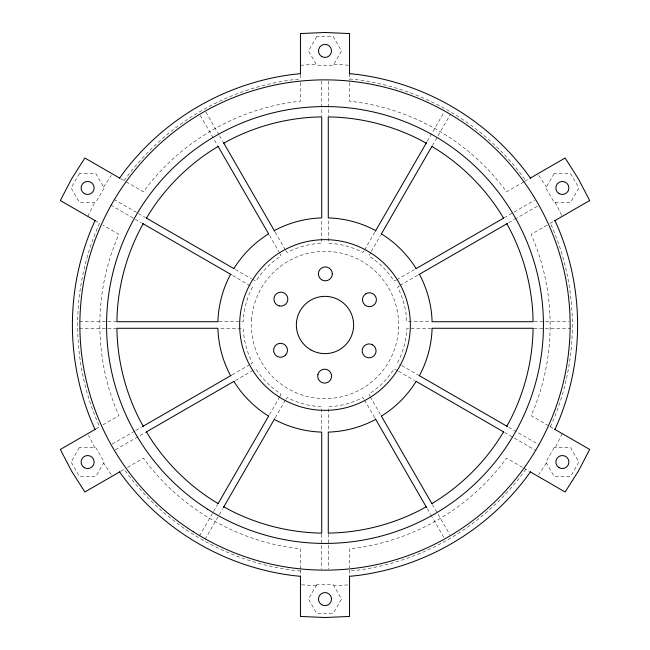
<?xml version="1.0" encoding="UTF-8"?>
<svg xmlns="http://www.w3.org/2000/svg" width="650" height="650" viewBox="0 0 650 650"><rect width="100%" height="100%" fill="white"/><g stroke="black" fill="none" stroke-linecap="round" stroke-linejoin="round"><path stroke-width="0.49" stroke-dasharray="3.25 2.44" d="M87.799 216.393L94.794 202.272M99.621 223.218L96.484 230.344A247.341 247.341 0 0 0 96.484 419.656L99.621 426.782M550.379 426.782L553.516 419.656A247.341 247.341 0 0 0 553.516 230.344L550.379 223.218M562.201 433.607L555.206 447.728M199.388 536.023L217.588 504.497M269.523 414.554L279.776 396.784M280.093 396.232L281.036 394.006A81.819 81.819 0 0 1 255.994 368.964L254.093 369.72M364.049 250.819L362.781 252.428A81.819 81.819 0 0 0 328.567 243.262L328.274 218.985M364.553 249.941L374.814 232.18M427.245 141.359L444.088 112.182M205.059 539.289L222.755 508.641M275.186 417.82L285.447 400.059M285.951 399.181L287.219 397.572A81.819 81.819 0 0 0 321.433 406.738L321.726 431.015M370.727 252.338L368.964 255.994A81.819 81.819 0 0 1 394.006 281.036L396.232 280.093M371.239 251.461L380.477 235.446M432.413 145.502L450.613 113.978M103.61 187.005L111.272 175.346M546.39 462.995L538.728 474.654M124.166 180.708L128.773 174.428A247.341 247.341 0 0 1 292.719 79.771L300.454 78.926M525.834 469.292L521.227 475.573A247.341 247.341 0 0 1 357.281 570.229L349.546 571.074M95.851 428.959L99.962 426.587M102.976 424.84L118.918 415.642C93.519 358.759 93.519 291.241 118.918 234.357L102.976 225.16M523.819 181.87L506.537 191.847C469.974 141.416 411.507 107.656 349.546 101.205L349.546 81.25M524.656 181.382L529.214 178.758M112.182 444.088L135.224 430.788M135.744 430.487L141.359 427.245M232.18 374.814L249.941 364.553M250.819 364.049L252.428 362.781A81.819 81.819 0 0 1 243.262 328.567L218.668 328.274M396.784 279.776L414.554 269.523M504.229 217.742L534.544 200.241M115.456 449.759L145.771 432.258M235.446 380.477L253.216 370.224M399.506 285.764L397.572 287.219A81.819 81.819 0 0 1 406.738 321.433L431.015 321.726M400.059 285.447L417.82 275.186M508.641 222.755L514.256 219.513M514.776 219.213L539.289 205.059M120.786 471.242L125.344 468.618M127.522 467.358L143.463 458.152C180.026 508.584 238.493 542.344 300.454 548.795L300.454 568.75M547.024 225.16L531.082 234.357C556.481 291.241 556.481 358.759 531.082 415.642L548.364 425.62M550.038 223.413L554.149 221.041M300.454 65.276L316.184 64.277M347.742 584.927L333.816 585.723M79.446 321.726L116.155 321.726M218.985 321.726L243.262 321.433A81.819 81.819 0 0 1 252.428 287.219L232.18 275.186M534.154 321.726L568.847 321.726M79.446 328.274L116.155 328.274M431.332 328.274L406.738 328.567A81.819 81.819 0 0 1 397.572 362.781L400.936 365.064M533.845 328.274L570.554 328.274M333.816 64.277L349.546 65.276M316.184 585.723L300.454 584.724M349.546 78.926L357.281 79.771A247.341 247.341 0 0 1 521.227 174.428L525.834 180.708M300.454 571.074L292.719 570.229A247.341 247.341 0 0 1 128.773 475.573L124.166 469.292M120.786 178.758L125.344 181.382M126.181 181.87L143.463 191.847C180.026 141.416 238.493 107.656 300.454 101.205L300.454 81.25M550.038 426.587L554.954 429.423M113.978 199.388L145.502 217.588M235.446 269.523L251.461 278.761M252.338 279.273L255.994 281.036A81.819 81.819 0 0 1 281.036 255.994L280.093 253.768M401.806 365.568L417.82 374.814M508.641 427.245L539.289 444.941M110.711 205.059L141.359 222.755M397.662 370.727L394.006 368.964A81.819 81.819 0 0 1 368.964 394.006L369.907 396.232M398.539 371.239L414.554 380.477M504.497 432.413L536.023 450.613M95.046 220.578L99.962 223.413M522.478 467.358L506.537 458.152C469.974 508.584 411.507 542.344 349.546 548.795L349.546 567.872M523.819 468.13L529.214 471.242M538.728 175.346L546.39 187.005M111.272 474.654L103.61 462.995M205.912 112.182L219.213 135.224M219.513 135.744L222.755 141.359M275.186 232.18L285.447 249.941M285.764 250.494L287.219 252.428A81.819 81.819 0 0 1 321.433 243.262L321.726 218.985M370.224 396.784L380.477 414.554M432.413 504.497L449.759 534.544M200.241 115.456L217.588 145.502M269.523 235.446L279.776 253.216M364.049 399.181L362.781 397.572A81.819 81.819 0 0 1 328.567 406.738L328.274 431.332M364.553 400.059L374.814 417.82M427.245 508.641L430.487 514.256M430.788 514.776L444.088 537.818M555.206 202.272L562.201 216.393M94.794 447.728L88.53 435.273M349.546 73.645L349.546 79.901M349.546 570.099L349.546 575.429M328.274 81.153L328.274 115.846M328.274 533.845L328.274 568.847M321.726 81.153L321.726 116.155M321.726 534.154L321.726 568.847M300.454 74.571L300.454 79.901M300.454 570.099L300.454 576.355M251.648 318.581C249.722 339.966 257.709 361.92 272.935 377.065A73.637 73.637 0 0 0 288.186 388.773L293.881 391.739A73.637 73.637 0 0 0 398.637 325A73.637 73.637 0 0 0 293.881 258.261L288.186 261.227A73.637 73.637 0 0 0 272.935 272.935C260.812 285.074 253.151 301.486 251.648 318.581M79.365 173.639L71.094 187.956L79.365 202.272L95.899 202.272L104.162 187.956L95.899 173.639L79.365 173.639M79.365 447.728L71.094 462.044L79.365 476.361L95.899 476.361L104.162 462.044L95.899 447.728L79.365 447.728M316.737 36.587L308.466 50.911L316.737 65.228L333.263 65.228L341.534 50.911L333.263 36.587L316.737 36.587M316.737 584.773L308.466 599.089L316.737 613.413L333.263 613.413L341.534 599.089L333.263 584.773L316.737 584.773M554.101 173.639L545.837 187.956L554.101 202.272L570.635 202.272L578.906 187.956L570.635 173.639L554.101 173.639M554.101 447.728L545.837 462.044L554.101 476.361L570.635 476.361L578.906 462.044L570.635 447.728L554.101 447.728"/><path stroke-width="0.97" d="M95.046 220.578L91.634 228.337A252.598 252.598 0 0 0 91.634 421.663L95.046 429.423M554.954 429.423L558.366 421.663A252.598 252.598 0 0 0 558.366 228.337L554.954 220.578M143.171 223.803L140.376 228.889A208.138 208.138 0 0 0 117.057 315.924L116.935 321.726L217.977 321.726L217.945 320.328A107.153 107.153 0 0 1 229.954 275.519L230.628 274.292M419.372 375.708L420.046 374.481A107.153 107.153 0 0 0 432.055 329.672L432.087 328.274L533.138 328.274L532.943 334.076A208.138 208.138 0 0 1 509.624 421.111L506.829 426.197M218.091 503.62L268.653 416.049M375.334 231.278L426.587 142.496M223.413 507.504L274.666 418.722M381.347 233.951L431.909 146.38M146.445 218.132L149.459 213.168A208.138 208.138 0 0 1 213.168 149.459L218.132 146.445M233.903 268.621L234.626 267.426A107.153 107.153 0 0 1 267.426 234.626L268.621 233.903M416.098 381.379L415.374 382.574A107.153 107.153 0 0 1 382.574 415.374L381.379 416.098M503.555 431.868L500.541 436.832A208.138 208.138 0 0 1 436.832 500.541L431.868 503.555M119.592 178.067L124.605 171.226A252.598 252.598 0 0 1 292.029 74.563L300.454 73.645M530.408 471.933L525.395 478.774A252.598 252.598 0 0 1 357.971 575.437L349.546 576.355M95.396 429.219L60.328 449.467L71.687 471.25L84.874 491.985L119.941 471.729M530.059 178.271L565.126 158.015L578.313 178.75L589.672 200.533L554.604 220.781M142.496 426.587L231.278 375.334M416.049 268.653L503.62 218.091M146.38 431.909L233.951 381.347M418.722 274.666L507.504 223.413M223.803 143.171L228.889 140.376A208.138 208.138 0 0 1 315.924 117.057L321.726 116.935L321.726 217.977L320.328 217.945A107.153 107.153 0 0 0 275.519 229.954L274.292 230.628M375.708 419.372L374.481 420.046A107.153 107.153 0 0 1 329.672 432.055L328.274 432.087L328.274 533.138L334.076 532.943A208.138 208.138 0 0 0 421.111 509.624L426.197 506.829M349.546 73.645L357.971 74.563A252.598 252.598 0 0 1 525.395 171.226L530.408 178.067M300.454 576.355L292.029 575.437A252.598 252.598 0 0 1 124.605 478.774L119.592 471.933M426.197 143.171L421.111 140.376A208.138 208.138 0 0 0 334.076 117.057L328.274 116.935L328.274 217.977L329.672 217.945A107.153 107.153 0 0 1 374.481 229.954L375.708 230.628M274.292 419.372L275.519 420.046A107.153 107.153 0 0 0 320.328 432.055L321.726 432.087L321.726 533.138L315.924 532.943A208.138 208.138 0 0 1 228.889 509.624L223.803 506.829M119.941 178.271L84.874 158.015L71.687 178.75L60.328 200.533L95.396 220.781M554.604 429.219L589.672 449.467L578.313 471.25L565.126 491.985L530.059 471.729M146.38 218.091L233.951 268.653M418.722 375.334L507.504 426.587M142.496 223.413L231.278 274.666M416.049 381.347L503.62 431.909M431.868 146.445L436.832 149.459A208.138 208.138 0 0 1 500.541 213.168L503.555 218.132M381.379 233.903L382.574 234.626A107.153 107.153 0 0 1 415.374 267.426L416.098 268.621M268.621 416.098L267.426 415.374A107.153 107.153 0 0 1 234.626 382.574L233.903 381.379M218.132 503.555L213.168 500.541A208.138 208.138 0 0 1 149.459 436.832L146.445 431.868M223.413 142.496L274.666 231.278M381.347 416.049L431.909 503.62M218.091 146.38L268.653 233.951M375.334 418.722L426.587 507.504M506.829 223.803L509.624 228.889A208.138 208.138 0 0 1 532.943 315.924L533.065 321.726L432.023 321.726L432.055 320.328A107.153 107.153 0 0 0 420.046 275.519L419.372 274.292M230.628 375.708L229.954 374.481A107.153 107.153 0 0 1 217.945 329.672L217.912 328.274L116.862 328.274L117.057 334.076A208.138 208.138 0 0 0 140.376 421.111L143.171 426.197M349.546 74.051L349.546 33.548L325 32.5L300.454 33.548L300.454 74.051M349.546 575.949L349.546 616.452L325 617.5L300.454 616.452L300.454 575.949M317.931 374.376L317.704 376.179A6.955 6.955 0 0 0 324.699 383.086A6.955 6.955 0 0 0 331.614 376.09L331.37 374.294A6.955 6.955 0 0 0 317.931 374.376M332.296 273.821L332.069 275.624A6.955 6.955 0 0 1 318.63 275.706L318.386 273.91A6.955 6.955 0 0 1 325.301 266.914A6.955 6.955 0 0 1 332.296 273.821M285.496 355.16L284.058 356.273A6.955 6.955 0 0 1 274.544 353.787A6.955 6.955 0 0 1 277.03 344.273L278.704 343.566A6.955 6.955 0 0 1 285.496 355.16M365.942 293.727L364.504 294.84A6.955 6.955 0 0 0 371.296 306.434L372.97 305.727A6.955 6.955 0 0 0 375.456 296.213A6.955 6.955 0 0 0 365.942 293.727M279.126 305.866L277.444 305.183A6.955 6.955 0 0 1 274.844 295.701A6.955 6.955 0 0 1 284.326 293.093L285.773 294.19A6.955 6.955 0 0 1 279.126 305.866M372.556 344.817L370.874 344.134A6.955 6.955 0 0 0 364.227 355.81L365.674 356.907A6.955 6.955 0 0 0 375.156 354.299A6.955 6.955 0 0 0 372.556 344.817M279.142 396.979A85.345 85.345 0 0 0 410.264 328.721A85.345 85.345 0 0 0 285.594 249.299A85.345 85.345 0 0 0 279.142 396.979M207.634 509.226A218.441 218.441 0 0 0 543.229 334.531A218.441 218.441 0 0 0 224.136 131.243A218.441 218.441 0 0 0 207.634 509.226M193.294 531.741A245.131 245.131 0 0 0 569.904 335.692A245.131 245.131 0 0 0 211.811 107.567A245.131 245.131 0 0 0 193.294 531.741M559.065 467.691A6.549 6.549 0 0 0 568.913 462.085A6.549 6.549 0 0 0 559.13 456.357A6.549 6.549 0 0 0 559.065 467.691M321.693 56.558A6.549 6.549 0 0 0 331.549 50.952A6.549 6.549 0 0 0 321.758 45.224A6.549 6.549 0 0 0 321.693 56.558M84.321 467.691A6.549 6.549 0 0 0 94.177 462.085A6.549 6.549 0 0 0 84.394 456.357A6.549 6.549 0 0 0 84.321 467.691M559.065 193.602A6.549 6.549 0 0 0 568.913 187.996A6.549 6.549 0 0 0 559.13 182.268A6.549 6.549 0 0 0 559.065 193.602M321.693 604.744A6.549 6.549 0 0 0 331.549 599.129A6.549 6.549 0 0 0 321.758 593.401A6.549 6.549 0 0 0 321.693 604.744M84.321 193.602A6.549 6.549 0 0 0 94.177 187.996A6.549 6.549 0 0 0 84.394 182.268A6.549 6.549 0 0 0 84.321 193.602M310.684 349.798A28.633 28.633 0 0 0 353.632 325A28.633 28.633 0 0 0 310.684 300.202A28.633 28.633 0 0 0 310.684 349.798"/></g></svg>
